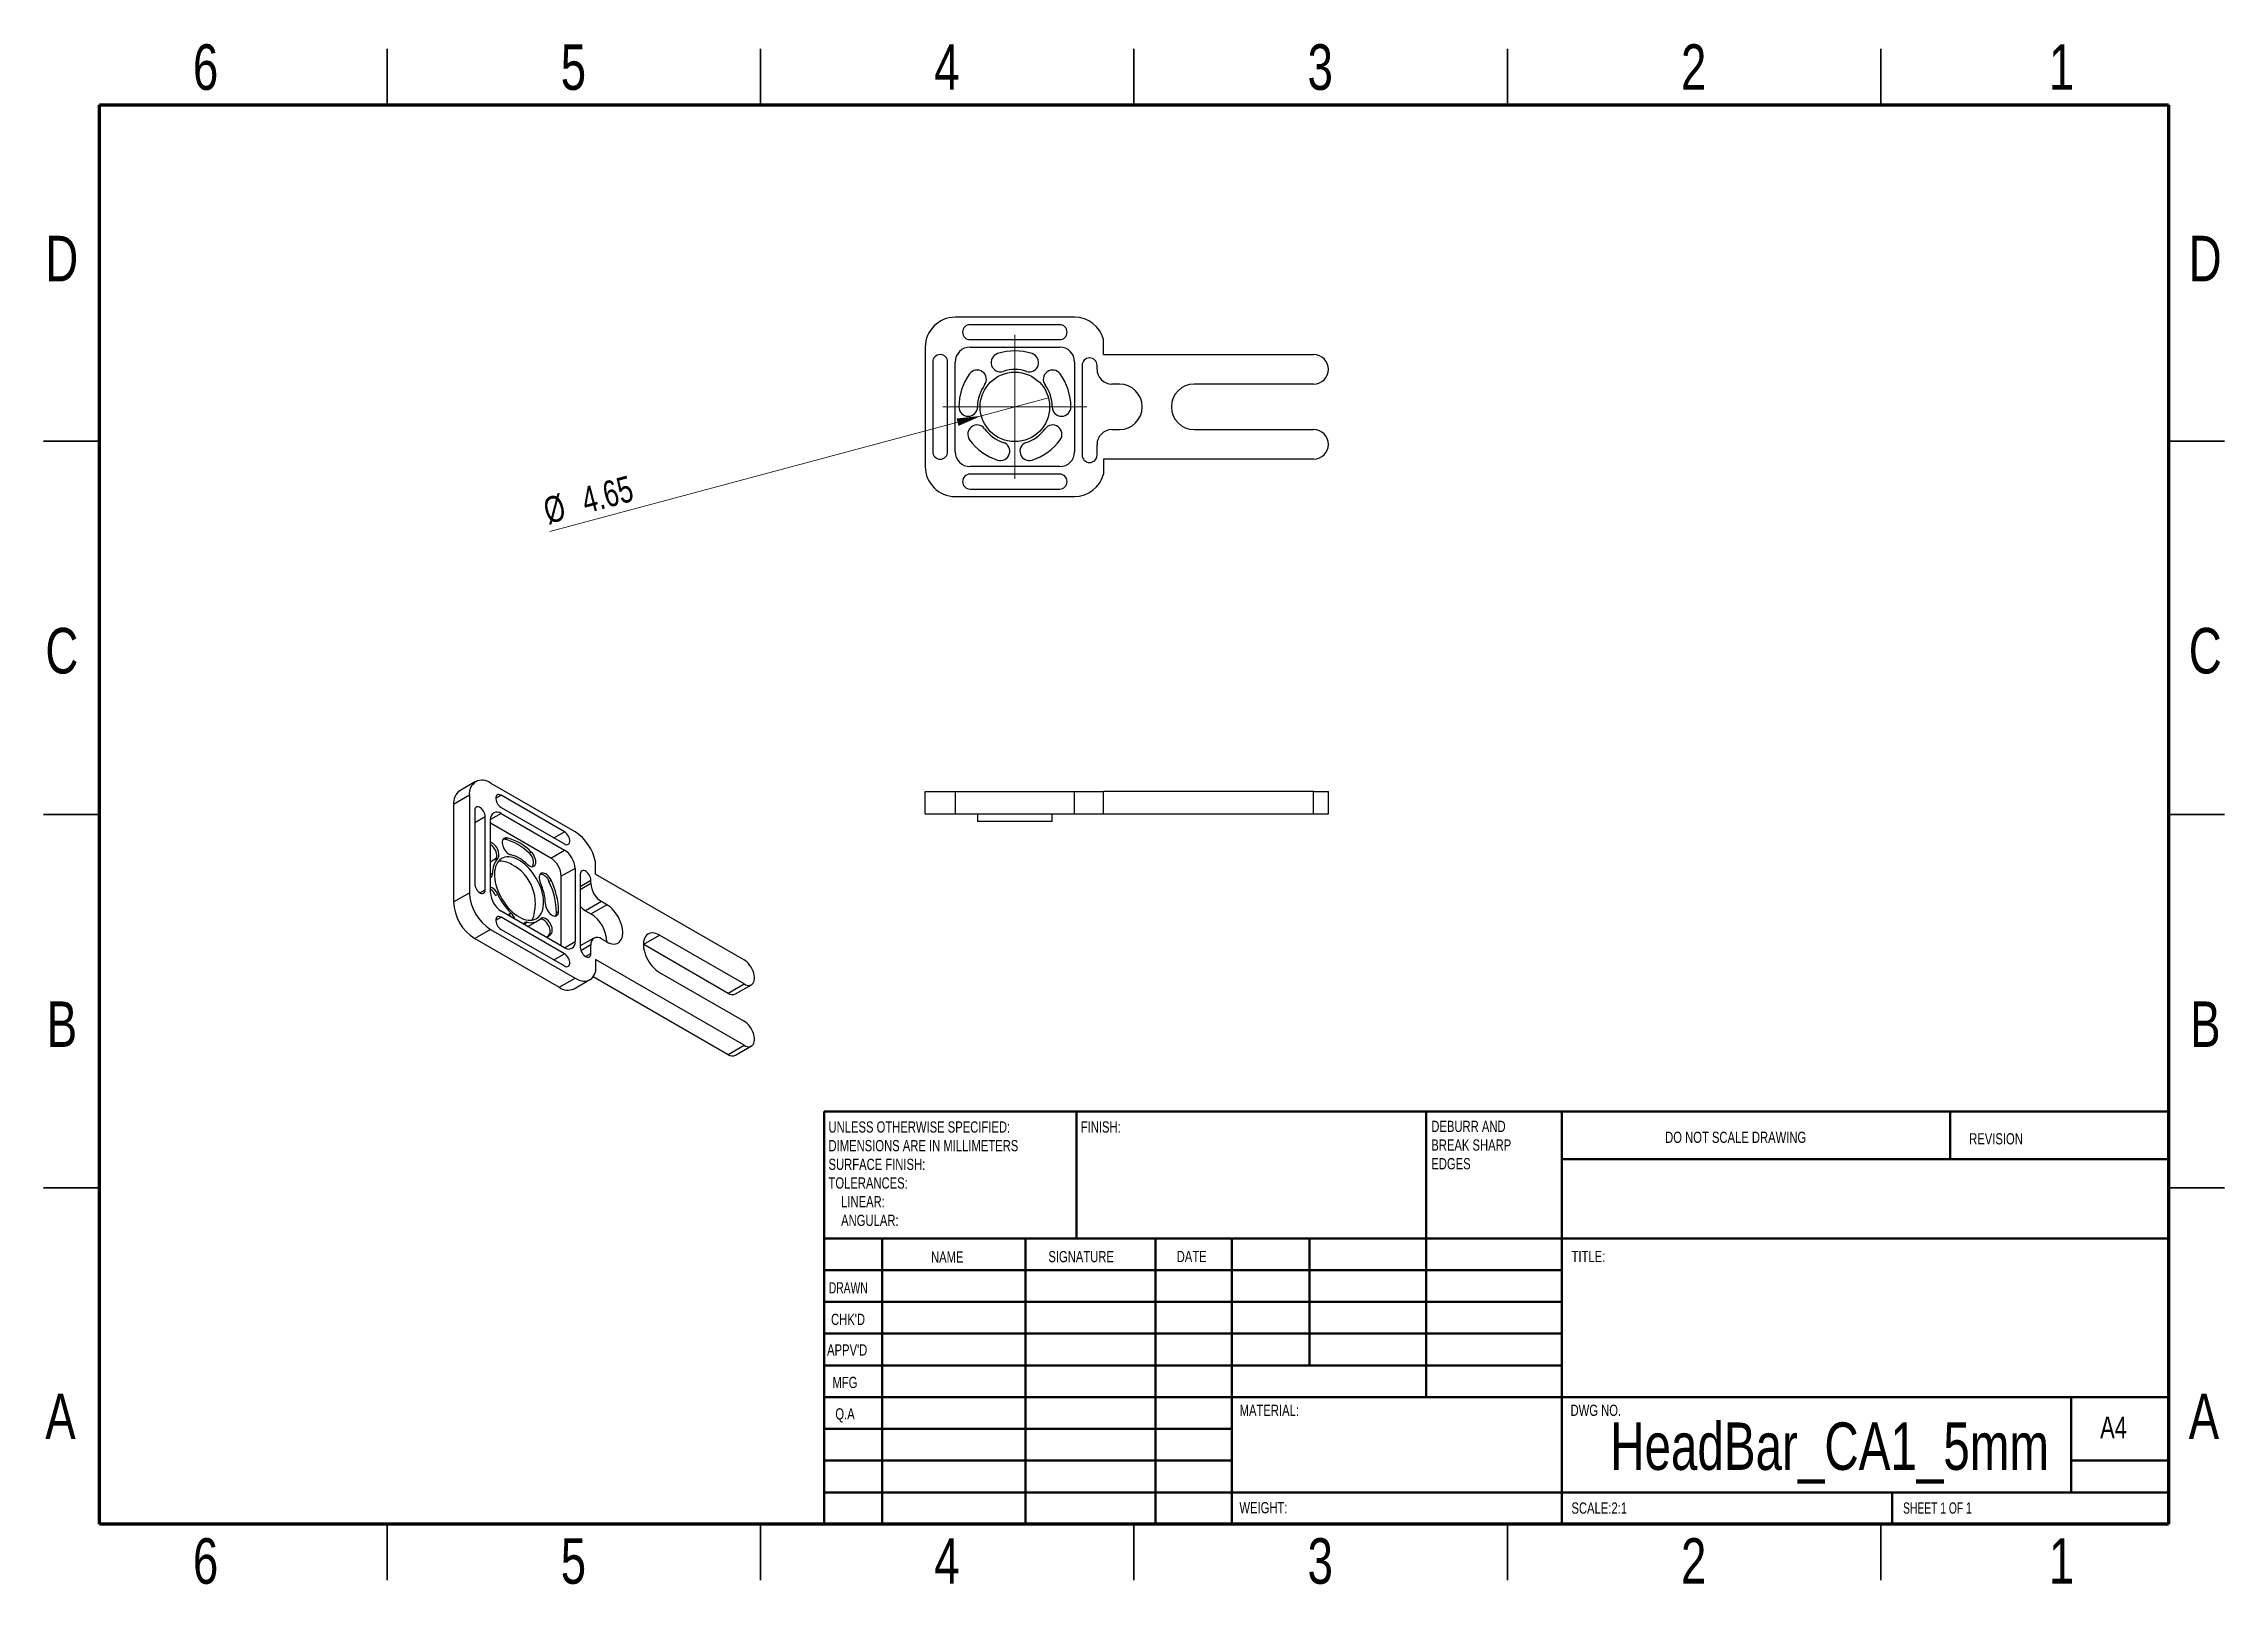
# Model space of a CAD drawing. Header units: millimetres. Extents: x 2 to 294, y 2 to 208.
import ezdxf

# ---------------------------------------------------------------- set-up
doc = ezdxf.new("R2010")
doc.units = ezdxf.units.MM
doc.styles.add('SLDTEXTSTYLE0', font='TXT', dxfattribs={"width": 0.75})
doc.styles.add('SLDTEXTSTYLE1', font='TXT', dxfattribs={"width": 0.686449})
doc.styles.add('SLDTEXTSTYLE2', font='TXT', dxfattribs={"width": 0.6875})
doc.dimstyles.new('SLDDIMSTYLE0', dxfattribs={"dimtxt": 3.5, "dimasz": 3.302, "dimexe": 0, "dimexo": 0.0625, "dimgap": 0.875, "dimtad": 1, "dimlfac": 0.5, "dimrnd": 1e-09, "dimzin": 12, "dimdsep": 46, "dimtxsty": 'SLDTEXTSTYLE0', "dimblk1": 'NONE', "dimsah": 1, "dimcen": 0, "dimadec": 0, "dimazin": 3, "dimtfac": 1, "dimtmove": 0, "dimatfit": 3, "dimldrblk": 'NONE', "dimfxl": 0, "dimfrac": 2, "dimtolj": 1, "dimtzin": 12, "dimarcsym": 0})

# ---------------------------------------------------------------- blocks, each defined once
blk = doc.blocks.new('SW_NOTE_0')
at = {"color": 0, "linetype": 'Continuous', "lineweight": 0, "char_height": 1.5, "attachment_point": 1, "style": 'SLDTEXTSTYLE0'}
for s, insert in [('UNLESS OTHERWISE SPECIFIED:', (0, 1.93)), ('DIMENSIONS ARE IN MILLIMETERS', (0, -0.57)), ('TOLERANCES:', (0, -5.57)), ('SURFACE FINISH:', (0, -3.07)), ('LINEAR:', (1.69, -8.07)), ('ANGULAR:', (1.69, -10.57))]:
    blk.add_mtext(s, dxfattribs=dict(at, insert=insert))
blk = doc.blocks.new('SW_NOTE_0_1')
at = {"color": 0, "linetype": 'Continuous', "lineweight": 0, "char_height": 1.5, "attachment_point": 1, "style": 'SLDTEXTSTYLE0'}
for s, insert in [('DEBURR AND', (0, 1.93)), ('BREAK SHARP', (0, -0.57)), ('EDGES', (0, -3.07))]:
    blk.add_mtext(s, dxfattribs=dict(at, insert=insert))
blk = doc.blocks.new('_D')
at = {"color": 7, "linetype": 'Continuous', "lineweight": 0}
for q in [(137.04, 160.78), (70.3, 142.89)]:
    blk.add_line((128.06, 158.37), q, dxfattribs=at)
at = {"color": 7, "linetype": 'Continuous', "lineweight": 18}
blk.add_solid([(128.06, 158.37), (124.74, 158.01), (125, 157.03)], dxfattribs=at)
at = {"color": 7, "linetype": 'Continuous', "lineweight": 18, "char_height": 3.5, "attachment_point": 1, "rotation": 15, "style": 'SLDTEXTSTYLE0'}
for s, insert in [('4.65', (74.22, 148.67)), ('%%c', (69.13, 147.25))]:
    blk.add_mtext(s, dxfattribs=dict(at, insert=insert))
blk = doc.blocks.new('_None')
blk = doc.blocks.new('SW_CENTERMARKSYMBOL_0')
at = {"color": 0, "linetype": 'Continuous', "lineweight": 18}
for p, q in [((0, 5), (0, 9.65)), ((0, 0), (0, 5)), ((-5, 0), (-9.65, 0)), ((0, 0), (-5, 0)), ((0, 0), (0, -5)), ((0, 0), (5, 0)), ((5, 0), (9.65, 0)), ((0, -5), (0, -9.65))]:
    blk.add_line(p, q, dxfattribs=at)

msp = doc.modelspace()

# ---------------------------------------------------------------- linework, layer by layer
at = {"color": 7, "linetype": 'Continuous', "lineweight": 35}
for p, q in [((48.5, 200), (48.5, 207.5)), ((98.5, 200), (98.5, 207.5)), ((148.5, 207.5), (148.5, 200)), ((148.5, 200), (148.5, 207.5)), ((198.5, 200), (198.5, 207.5)), ((248.5, 200), (248.5, 207.5)), ((10, 155), (2.5, 155)), ((287, 155), (294.5, 155)), ((2.5, 105), (10, 105)), ((10, 105), (2.5, 105)), ((294.5, 105), (287, 105)), ((287, 105), (294.5, 105)), ((10, 55), (2.5, 55)), ((287, 55), (294.5, 55)), ((48.5, 10), (48.5, 2.5)), ((98.5, 10), (98.5, 2.5)), ((148.5, 2.5), (148.5, 10)), ((148.5, 10), (148.5, 2.5)), ((198.5, 10), (198.5, 2.5)), ((248.5, 10), (248.5, 2.5))]:
    msp.add_line(p, q, dxfattribs=at)
at = {"color": 7, "linetype": 'Continuous', "lineweight": 70}
for p, q in [((10, 10), (10, 200)), ((10, 200), (287, 200)), ((287, 200), (287, 10)), ((287, 10), (10, 10))]:
    msp.add_line(p, q, dxfattribs=at)
at = {"color": 7, "linetype": 'Continuous', "lineweight": 25}
for p, q in [((140.549, 171.574), (124.549, 171.574)), ((138.549, 170.574), (126.549, 170.574)), ((120.549, 167.574), (120.549, 151.574)), ((126.549, 168.574), (138.549, 168.574)), ((126.549, 167.574), (138.549, 167.574)), ((144.422, 166.574), (144.422, 168.574)), ((144.422, 166.574), (172.549, 166.574)), ((121.549, 165.574), (121.549, 153.574)), ((123.549, 153.574), (123.549, 165.574)), ((124.549, 153.574), (124.549, 165.574)), ((140.549, 165.574), (140.549, 153.574)), ((141.549, 165.117), (141.549, 153.117)), ((143.549, 164.624), (143.549, 165.117)), ((146.549, 162.624), (145.549, 162.624)), ((172.549, 162.624), (156.549, 162.624)), ((145.549, 156.524), (146.549, 156.524)), ((156.549, 156.524), (172.549, 156.524)), ((143.549, 153.117), (143.549, 154.524)), ((172.549, 152.574), (144.422, 152.574)), ((144.422, 152.574), (144.422, 150.574)), ((138.549, 151.574), (126.549, 151.574)), ((138.549, 150.574), (126.549, 150.574)), ((124.549, 147.574), (140.549, 147.574)), ((126.549, 148.574), (138.549, 148.574)), ((60.34, 109.415), (58.219, 108.19)), ((73.654, 102.685), (62.34, 109.217)), ((120.549, 108.084), (124.549, 108.084)), ((120.549, 105.084), (120.549, 108.084)), ((124.549, 108.084), (124.549, 105.084)), ((124.549, 108.084), (140.549, 108.084)), ((140.549, 105.084), (140.549, 108.084)), ((140.549, 108.084), (144.422, 108.084)), ((144.422, 105.084), (144.422, 108.084)), ((172.549, 108.084), (144.422, 108.084)), ((172.549, 105.084), (172.549, 108.084)), ((172.549, 108.084), (174.524, 108.084)), ((174.524, 105.084), (174.524, 108.084)), ((59.511, 107.583), (57.39, 106.359)), ((57.39, 106.359), (57.39, 93.294)), ((59.511, 107.583), (59.511, 94.519)), ((60.219, 105.542), (60.219, 95.743)), ((72.239, 102.685), (63.754, 107.584)), ((63.754, 105.951), (72.239, 101.052)), ((63.754, 105.134), (72.239, 100.236)), ((61.633, 94.927), (61.633, 104.726)), ((62.34, 94.519), (62.34, 104.317)), ((70.401, 99.174), (62.34, 103.828)), ((120.549, 105.084), (124.549, 105.084)), ((124.549, 105.084), (140.549, 105.084)), ((127.549, 105.084), (127.549, 104.084)), ((137.549, 104.084), (127.549, 104.084)), ((137.549, 104.084), (137.549, 105.084)), ((140.549, 105.084), (144.422, 105.084)), ((144.422, 105.084), (172.549, 105.084)), ((172.549, 105.084), (174.524, 105.084)), ((64.237, 101.698), (64.519, 101.862)), ((67.514, 99.806), (67.797, 99.969)), ((70.401, 99.174), (72.239, 100.236)), ((62.34, 96.969), (62.623, 97.132)), ((63.103, 99.1), (62.669, 98.85)), ((63.015, 98.979), (63.298, 99.142)), ((73.654, 97.786), (71.815, 96.725)), ((71.815, 87.416), (71.815, 96.725)), ((73.654, 97.786), (73.654, 87.988)), ((74.361, 97.005), (74.361, 87.206)), ((76.392, 97.022), (76.392, 98.655)), ((76.392, 97.022), (96.281, 85.54)), ((57.39, 93.294), (59.511, 94.519)), ((63.015, 94.179), (63.298, 94.343)), ((70.166, 96.051), (70.449, 96.214)), ((75.775, 95.786), (75.775, 96.189)), ((72.239, 87.171), (63.754, 92.069)), ((72.239, 86.354), (63.754, 91.253)), ((64.783, 91.676), (65.066, 91.839)), ((66.968, 90.414), (67.251, 90.578)), ((67.668, 90.189), (68.658, 90.761)), ((71.179, 91.866), (71.462, 92.03)), ((77.189, 93.336), (75.068, 92.112)), ((75.068, 92.112), (75.775, 91.703)), ((75.775, 91.703), (77.896, 92.928)), ((77.896, 92.928), (77.189, 93.336)), ((62.34, 89.62), (60.219, 88.395)), ((60.219, 88.395), (71.532, 81.864)), ((62.34, 89.62), (73.654, 83.088)), ((63.754, 89.62), (72.239, 84.721)), ((70.166, 88.851), (70.449, 89.015)), ((76.189, 88.454), (74.361, 87.399)), ((77.189, 88.355), (77.896, 87.947)), ((82.811, 87.641), (82.846, 87.621)), ((82.846, 87.621), (84.967, 88.846)), ((82.846, 87.621), (94.16, 81.09)), ((96.281, 82.315), (84.967, 88.846)), ((75.775, 86.39), (75.775, 87.539)), ((96.281, 74.109), (76.392, 85.59)), ((76.392, 85.59), (76.392, 83.957)), ((71.532, 81.864), (73.654, 83.088)), ((73.532, 81.666), (75.653, 82.89)), ((76.103, 83.308), (94.16, 72.884)), ((84.967, 83.865), (96.281, 77.334)), ((94.16, 81.09), (96.281, 82.315)), ((95.147, 80.992), (97.268, 82.217)), ((94.16, 72.884), (96.281, 74.109)), ((95.147, 72.786), (97.268, 74.011))]:
    msp.add_line(p, q, dxfattribs=at)
at = {"color": 8, "linetype": 'Continuous', "lineweight": 25}
for p, q in [((63.754, 105.134), (62.34, 104.318)), ((63.047, 107.175), (63.754, 107.584)), ((60.219, 103.909), (61.633, 104.726)), ((70.825, 101.869), (72.239, 102.685)), ((60.926, 94.519), (61.633, 94.927)), ((74.361, 95.372), (75.775, 96.189)), ((74.361, 94.969), (75.775, 95.786)), ((63.047, 90.845), (63.754, 91.253)), ((72.239, 87.171), (73.654, 87.988)), ((70.825, 85.538), (72.239, 86.354)), ((75.775, 87.539), (74.445, 86.771)), ((75.068, 85.982), (75.775, 86.39))]:
    msp.add_line(p, q, dxfattribs=at)
at = {"color": 7, "linetype": 'Continuous', "lineweight": 50}
for p, q in [((107, 65.25), (287, 65.25)), ((107, 65.25), (107, 10)), ((140.8, 48.25), (140.8, 65.25)), ((187.6, 65.25), (187.6, 27)), ((205.8, 65.25), (205.8, 10)), ((257.8, 58.875), (257.8, 65.25)), ((287, 58.875), (205.8, 58.875)), ((287, 48.25), (107, 48.25)), ((114.8, 48.25), (114.8, 10)), ((133.991, 48.25), (133.991, 10)), ((151.399, 48.25), (151.399, 10)), ((161.6, 10), (161.6, 48.25)), ((172, 31.25), (172, 48.25)), ((205.8, 44), (107, 44)), ((205.8, 39.75), (107, 39.75)), ((205.8, 35.5), (107, 35.5)), ((205.8, 31.25), (107, 31.25)), ((161.6, 27), (107, 27)), ((161.6, 27), (287, 27)), ((274, 14.25), (274, 27)), ((161.6, 22.75), (107, 22.75)), ((161.6, 18.5), (107, 18.5)), ((287, 18.5), (274, 18.5)), ((107, 14.25), (287, 14.25)), ((250, 10), (250, 14.25))]:
    msp.add_line(p, q, dxfattribs=at)
at = {"color": 7, "linetype": 'Continuous', "lineweight": 25, "flags": 128}
for points in [[(61.633, 104.726), (61.617, 104.904), (61.572, 105.093), (61.498, 105.283), (61.399, 105.467), (61.279, 105.637), (61.144, 105.784), (61, 105.903), (60.852, 105.988), (60.707, 106.036), (60.572, 106.045), (60.453, 106.014), (60.354, 105.944), (60.28, 105.839), (60.234, 105.703), (60.219, 105.542)], [(63.754, 107.584), (63.607, 107.651), (63.467, 107.679), (63.338, 107.668), (63.229, 107.617), (63.142, 107.529), (63.082, 107.408), (63.051, 107.258), (63.051, 107.088), (63.082, 106.903), (63.142, 106.712), (63.229, 106.524), (63.338, 106.346), (63.467, 106.187), (63.607, 106.053), (63.754, 105.951)], [(72.239, 101.052), (72.386, 100.985), (72.527, 100.957), (72.655, 100.968), (72.765, 101.019), (72.852, 101.107), (72.912, 101.228), (72.943, 101.377), (72.943, 101.548), (72.912, 101.733), (72.852, 101.923), (72.765, 102.112), (72.655, 102.289), (72.527, 102.449), (72.386, 102.582), (72.239, 102.685)], [(63.298, 99.142), (63.381, 99.256), (63.437, 99.4), (63.464, 99.571), (63.461, 99.761), (63.428, 99.964), (63.367, 100.174), (63.278, 100.383), (63.166, 100.585), (63.034, 100.772), (62.887, 100.938), (62.729, 101.077), (62.567, 101.185), (62.404, 101.258), (62.34, 101.276)], [(63.015, 98.979), (63.098, 99.093), (63.155, 99.237), (63.182, 99.407), (63.179, 99.597), (63.146, 99.801), (63.084, 100.011), (62.995, 100.22), (62.883, 100.422), (62.751, 100.609), (62.604, 100.774), (62.446, 100.914), (62.34, 100.988)], [(66.158, 91.294), (66.466, 91.133), (66.771, 91.007), (67.071, 90.917), (67.363, 90.863), (67.644, 90.846), (67.912, 90.867), (68.165, 90.925), (68.4, 91.019), (68.615, 91.15), (68.809, 91.315), (68.98, 91.513), (69.125, 91.742), (69.245, 92.001), (69.338, 92.287), (69.402, 92.598), (69.438, 92.931), (69.445, 93.283), (69.424, 93.65), (69.373, 94.03), (69.295, 94.42), (69.189, 94.815), (69.056, 95.213), (68.898, 95.61), (68.715, 96.002), (68.51, 96.386), (68.285, 96.759), (68.041, 97.118), (67.78, 97.458), (67.505, 97.777), (67.218, 98.073), (66.922, 98.343), (66.619, 98.584), (66.312, 98.795), (66.004, 98.973), (65.697, 99.117), (65.394, 99.225), (65.098, 99.297), (64.812, 99.332), (64.537, 99.33), (64.276, 99.291), (64.032, 99.215), (63.806, 99.102), (63.601, 98.954), (63.419, 98.773), (63.261, 98.559), (63.128, 98.314), (63.022, 98.041), (62.943, 97.742), (62.893, 97.42), (62.871, 97.078), (62.878, 96.718), (62.914, 96.343), (62.979, 95.958), (63.071, 95.565), (63.191, 95.168), (63.337, 94.77), (63.507, 94.375), (63.701, 93.987), (63.916, 93.608), (64.152, 93.242), (64.404, 92.892), (64.672, 92.562), (64.954, 92.254), (65.245, 91.971), (65.545, 91.715), (65.85, 91.489), (66.158, 91.294)], [(64.519, 101.862), (64.37, 101.874), (64.234, 101.847), (64.118, 101.782), (64.024, 101.681), (63.957, 101.549), (63.918, 101.388), (63.909, 101.205), (63.93, 101.006), (63.981, 100.798), (64.059, 100.588), (64.162, 100.382), (64.286, 100.189), (64.428, 100.014), (64.582, 99.863), (64.744, 99.742), (64.907, 99.655), (65.066, 99.605)], [(64.237, 101.698), (64.087, 101.71), (64.042, 101.706)], [(67.251, 98.343), (67.41, 98.21), (67.573, 98.109), (67.734, 98.044), (67.888, 98.016), (68.03, 98.027), (68.155, 98.077), (68.258, 98.164), (68.336, 98.284), (68.386, 98.434), (68.407, 98.609), (68.398, 98.802), (68.359, 99.007), (68.292, 99.218), (68.199, 99.426), (68.082, 99.625), (67.947, 99.808), (67.797, 99.969)], [(70.449, 96.214), (70.341, 96.418), (70.213, 96.608), (70.068, 96.779), (69.912, 96.923), (69.75, 97.038), (69.587, 97.118), (69.43, 97.161), (69.282, 97.165), (69.15, 97.13), (69.038, 97.058), (68.95, 96.951), (68.888, 96.812), (68.855, 96.647), (68.852, 96.46), (68.879, 96.259), (68.935, 96.05), (69.019, 95.84)], [(75.775, 96.189), (75.759, 96.367), (75.714, 96.556), (75.64, 96.746), (75.541, 96.93), (75.421, 97.1), (75.286, 97.247), (75.142, 97.366), (74.994, 97.452), (74.849, 97.5), (74.714, 97.508), (74.595, 97.477), (74.496, 97.407), (74.422, 97.302), (74.376, 97.166), (74.361, 97.005)], [(60.219, 95.743), (60.234, 95.565), (60.28, 95.376), (60.354, 95.186), (60.453, 95.002), (60.572, 94.832), (60.707, 94.685), (60.852, 94.566), (61, 94.481), (61.144, 94.433), (61.279, 94.424), (61.399, 94.455), (61.498, 94.525), (61.572, 94.63), (61.617, 94.766), (61.633, 94.927)], [(63.754, 91.253), (63.607, 91.32), (63.467, 91.348), (63.338, 91.337), (63.229, 91.286), (63.142, 91.198), (63.082, 91.077), (63.051, 90.928), (63.051, 90.757), (63.082, 90.572), (63.142, 90.382), (63.229, 90.193), (63.338, 90.016), (63.467, 89.856), (63.607, 89.722), (63.754, 89.62)], [(70.166, 88.851), (70.249, 88.965), (70.305, 89.11), (70.332, 89.28), (70.329, 89.47), (70.296, 89.673), (70.235, 89.883), (70.146, 90.093), (70.034, 90.294), (69.902, 90.481), (69.755, 90.647), (69.597, 90.786), (69.434, 90.894), (69.272, 90.967), (69.116, 91.002), (68.977, 90.999)], [(70.449, 89.015), (70.532, 89.129), (70.588, 89.273), (70.615, 89.443), (70.612, 89.633), (70.579, 89.837), (70.517, 90.047), (70.429, 90.256), (70.317, 90.458), (70.185, 90.644), (70.038, 90.81), (69.88, 90.95), (69.717, 91.057), (69.555, 91.13), (69.399, 91.165), (69.255, 91.162), (69.126, 91.12), (69.019, 91.04)], [(69.694, 93.05), (69.709, 92.854), (69.754, 92.647), (69.826, 92.436), (69.925, 92.229), (70.045, 92.033), (70.184, 91.854), (70.336, 91.698), (70.496, 91.571), (70.659, 91.476), (70.82, 91.419), (70.972, 91.399), (71.11, 91.418), (71.231, 91.475), (71.329, 91.569), (71.402, 91.695), (71.447, 91.851), (71.462, 92.03)], [(77.896, 87.947), (78.147, 87.819), (78.394, 87.727), (78.634, 87.672), (78.864, 87.653), (79.081, 87.673), (79.283, 87.73), (79.465, 87.823), (79.626, 87.952), (79.764, 88.114), (79.877, 88.308), (79.962, 88.531), (80.02, 88.779), (80.049, 89.05), (80.049, 89.34), (80.02, 89.644), (79.962, 89.959), (79.877, 90.281), (79.764, 90.605), (79.626, 90.926), (79.465, 91.241), (79.283, 91.545), (79.081, 91.834), (78.864, 92.104), (78.634, 92.352), (78.394, 92.574), (78.147, 92.767), (77.896, 92.928)], [(66.968, 90.414), (66.818, 90.426), (66.774, 90.422)], [(70.166, 88.851), (69.908, 88.623), (69.828, 88.563)], [(84.967, 88.846), (84.717, 88.974), (84.47, 89.066), (84.23, 89.122), (83.999, 89.14), (83.782, 89.12), (83.581, 89.064), (83.399, 88.97), (83.237, 88.841), (83.1, 88.679), (82.987, 88.485), (82.901, 88.263), (82.843, 88.014), (82.814, 87.743), (82.814, 87.454), (82.843, 87.149), (82.901, 86.834), (82.987, 86.512), (83.1, 86.189), (83.237, 85.867), (83.399, 85.552), (83.581, 85.248), (83.782, 84.959), (83.999, 84.689), (84.23, 84.441), (84.47, 84.219), (84.717, 84.027), (84.967, 83.865)], [(72.239, 84.721), (72.386, 84.654), (72.527, 84.626), (72.655, 84.637), (72.765, 84.688), (72.852, 84.776), (72.912, 84.897), (72.943, 85.047), (72.943, 85.217), (72.912, 85.402), (72.852, 85.593), (72.765, 85.781), (72.655, 85.959), (72.527, 86.118), (72.386, 86.252), (72.239, 86.354)], [(74.361, 87.206), (74.376, 87.028), (74.422, 86.839), (74.496, 86.649), (74.595, 86.465), (74.714, 86.295), (74.849, 86.148), (74.994, 86.029), (75.142, 85.944), (75.286, 85.896), (75.421, 85.887), (75.541, 85.918), (75.64, 85.988), (75.714, 86.093), (75.759, 86.229), (75.775, 86.39)], [(96.281, 82.315), (96.489, 82.213), (96.693, 82.149), (96.887, 82.125), (97.068, 82.141), (97.231, 82.197), (97.373, 82.292), (97.49, 82.423), (97.581, 82.588), (97.643, 82.783), (97.674, 83.003), (97.674, 83.244), (97.643, 83.5), (97.581, 83.766), (97.49, 84.036), (97.373, 84.303), (97.231, 84.561), (97.068, 84.806), (96.887, 85.031), (96.693, 85.231), (96.489, 85.402), (96.281, 85.54)], [(73.654, 83.088), (73.94, 82.94), (74.223, 82.826), (74.501, 82.749), (74.77, 82.709), (75.027, 82.706), (75.27, 82.741), (75.497, 82.813), (75.704, 82.921), (75.891, 83.065), (76.055, 83.242), (76.194, 83.451), (76.307, 83.691), (76.392, 83.957)], [(96.281, 74.109), (96.489, 74.006), (96.693, 73.943), (96.887, 73.918), (97.068, 73.935), (97.231, 73.991), (97.373, 74.085), (97.49, 74.217), (97.581, 74.382), (97.643, 74.576), (97.674, 74.797), (97.674, 75.038), (97.643, 75.294), (97.581, 75.56), (97.49, 75.829), (97.373, 76.096), (97.231, 76.355), (97.068, 76.599), (96.887, 76.824), (96.693, 77.025), (96.489, 77.196), (96.281, 77.334)]]:
    msp.add_lwpolyline(points, dxfattribs=at)
at = {"color": 7, "linetype": 'Continuous', "lineweight": 25}
msp.add_circle((132.549, 159.574), 4.65, dxfattribs=at)
for centre, radius, start, end in [((124.549, 167.574), 4, 90, 180), ((126.549, 169.574), 1, 90, 270), ((138.549, 169.574), 1, 270, 90), ((140.549, 167.574), 4, 14.47751, 90), ((122.549, 165.574), 1, 0, 180), ((126.549, 165.574), 2, 90, 180), ((130.617, 165.518), 1.25, 108, 288), ((132.549, 159.574), 7.5, 72, 108), ((134.48, 165.518), 1.25, 252, 72), ((138.549, 165.574), 2, 0, 90), ((172.549, 164.599), 1.975, 270, 90), ((132.549, 159.574), 7.5, 144, 180), ((127.492, 163.248), 1.25, 324, 144), ((132.549, 159.574), 5, 72, 108), ((137.605, 163.248), 1.25, 36, 216), ((132.549, 159.574), 7.5, 0, 36), ((142.549, 165.117), 1, 0, 180), ((145.549, 164.624), 2, 180, 270), ((132.549, 159.574), 5, 144, 180), ((132.549, 159.574), 5, 0, 36), ((146.549, 159.574), 3.05, 270, 90), ((156.549, 159.574), 3.05, 90, 270), ((126.299, 159.574), 1.25, 180, 0), ((138.799, 159.574), 1.25, 180, 0), ((127.492, 155.9), 1.25, 36, 216), ((132.549, 159.574), 7.5, 216, 252), ((132.549, 159.574), 5, 216, 252), ((130.617, 153.63), 1.25, 252, 72), ((134.48, 153.63), 1.25, 108, 288), ((132.549, 159.574), 5, 288, 324), ((132.549, 159.574), 7.5, 288, 324), ((137.605, 155.9), 1.25, 324, 144), ((145.549, 154.524), 2, 90, 180), ((172.549, 154.549), 1.975, 270, 90), ((122.549, 153.574), 1, 180, 0), ((126.549, 153.574), 2, 180, 270), ((138.549, 153.574), 2, 270, 0), ((142.549, 153.117), 1, 180, 0), ((124.549, 151.574), 4, 180, 270), ((126.549, 149.574), 1, 90, 270), ((138.549, 149.574), 1, 270, 90), ((140.549, 151.574), 4, 270, 345.52249), ((59.37, 106.566), 1.99, 125.32586, 185.98632), ((61.241, 107.854), 1.751, 51.13075, 188.88), ((63.206, 104.45), 0.876, 51.28091, 188.72984), ((70.265, 97.437), 6.247, 11.24038, 57.14847), ((62.514, 94.929), 6.985, 44.28502, 75.72036), ((62.797, 95.092), 6.985, 44.28502, 75.72036), ((63.917, 95.092), 4.657, 44.28502, 75.72036), ((66.575, 98.598), 1.53, 337.79651, 52.11376), ((70.595, 97.653), 3.061, 2.48735, 57.51265), ((63.52, 97.379), 1.7, 120.06526, 133.97142), ((62.014, 97.066), 0.612, 302.15772, 6.24244), ((65.438, 97.305), 2.82, 139.34843, 183.51288), ((63.677, 95.999), 2.756, 57.23412, 95.94041), ((62.422, 93.059), 5.931, 338.34577, 62.41853), ((68.887, 95.668), 1.335, 16.66047, 85.83832), ((68.757, 96.592), 3.061, 2.48713, 57.51287), ((65.636, 94.789), 6.13, 182.52416, 237.47584), ((61.819, 93.784), 1.581, 20.67524, 70.75231), ((61.282, 93.42), 1.892, 23.65302, 56.01187), ((65.398, 94.652), 3.061, 182.48735, 237.51265), ((70.836, 97.789), 8.289, 204.57111, 225.87911), ((62.88, 92.877), 6.816, 1.45247, 25.76161), ((60.958, 91.607), 10.224, 1.45247, 25.76161), ((61.241, 91.77), 10.224, 1.45247, 25.76161), ((78.833, 95.919), 3.061, 182.48713, 237.51287), ((63.515, 93.564), 6.13, 182.52416, 237.47584), ((63.379, 90.221), 2.022, 32.19787, 46.00628), ((63.616, 90.345), 2.081, 18.636, 45.86167), ((67.133, 90.132), 0.461, 75.18638, 151.38771), ((67.72, 92.392), 1.875, 255.49519, 313.83529), ((70.468, 91.821), 0.712, 324.11754, 3.63701), ((76.427, 94.356), 2.624, 218.06141, 238.81143), ((73.289, 87.78), 4.645, 1.81625, 57.64048), ((66.822, 91.658), 1.695, 285.99611, 299.95114), ((68.638, 90.794), 2.538, 298.21743, 315.50268), ((72.788, 87.855), 0.876, 231.28091, 8.72984), ((76.641, 87.672), 0.876, 51.28179, 188.72896), ((72.703, 83.487), 2.001, 234.20208, 294.48746), ((94.736, 81.879), 0.977, 233.82327, 294.86627), ((94.736, 73.672), 0.977, 233.82327, 294.86627)]:
    msp.add_arc(centre, radius, start, end, dxfattribs=at)

# ---------------------------------------------------------------- block references
at = {"color": 7, "linetype": 'Continuous', "lineweight": 0}
for name, p in [('SW_CENTERMARKSYMBOL_0', (132.549, 159.574)), ('SW_NOTE_0', (107.594, 61.987)), ('SW_NOTE_0_1', (188.309, 62.069))]:
    msp.add_blockref(name, p, dxfattribs=at)

# ---------------------------------------------------------------- texts
for s, insert, char_height, attachment_point, style in [('6', (24.189, 208.114), 6.096, 2, 'SLDTEXTSTYLE0'), ('5', (73.439, 208.114), 6.096, 2, 'SLDTEXTSTYLE0'), ('4', (123.439, 208.114), 6.096, 2, 'SLDTEXTSTYLE0'), ('3', (173.439, 208.114), 6.096, 2, 'SLDTEXTSTYLE0'), ('2', (223.439, 208.114), 6.096, 2, 'SLDTEXTSTYLE0'), ('1', (272.689, 208.114), 6.096, 2, 'SLDTEXTSTYLE0'), ('D', (4.93, 182.476), 6.096, 2, 'SLDTEXTSTYLE0'), ('D', (291.93, 182.476), 6.096, 2, 'SLDTEXTSTYLE0'), ('C', (4.937, 129.976), 6.096, 2, 'SLDTEXTSTYLE0'), ('C', (291.937, 129.976), 6.096, 2, 'SLDTEXTSTYLE0'), ('B', (4.953, 79.976), 6.096, 2, 'SLDTEXTSTYLE0'), ('B', (291.953, 79.976), 6.096, 2, 'SLDTEXTSTYLE0'), ('FINISH:', (141.371, 63.919), 1.5, 1, 'SLDTEXTSTYLE0'), ('DO NOT SCALE DRAWING', (219.615, 62.533), 1.5, 1, 'SLDTEXTSTYLE0'), ('REVISION', (260.328, 62.335), 1.5, 1, 'SLDTEXTSTYLE0'), ('NAME', (121.322, 46.501), 1.5, 1, 'SLDTEXTSTYLE0'), ('SIGNATURE', (137.034, 46.562), 1.5, 1, 'SLDTEXTSTYLE0'), ('DATE', (154.215, 46.576), 1.5, 1, 'SLDTEXTSTYLE0'), ('TITLE:', (207.09, 46.576), 1.5, 1, 'SLDTEXTSTYLE0'), ('DRAWN', (107.643, 42.385), 1.5, 1, 'SLDTEXTSTYLE1'), ("CHK'D", (107.939, 38.162), 1.5, 1, 'SLDTEXTSTYLE0'), ("APPV'D", (107.402, 34.066), 1.5, 1, 'SLDTEXTSTYLE0'), ('MFG', (108.124, 29.716), 1.5, 1, 'SLDTEXTSTYLE0'), ('A', (4.757, 27.476), 6.096, 2, 'SLDTEXTSTYLE0'), ('A', (291.757, 27.476), 6.096, 2, 'SLDTEXTSTYLE0'), ('Q.A', (108.509, 25.505), 1.5, 1, 'SLDTEXTSTYLE0'), ('MATERIAL:', (162.646, 25.986), 1.5, 1, 'SLDTEXTSTYLE0'), ('DWG NO.', (206.953, 25.986), 1.5, 1, 'SLDTEXTSTYLE0'), ('HeadBar_CA1_5mm', (241.639, 23.607), 6.35, 2, 'SLDTEXTSTYLE0'), ('A4', (277.871, 24.406), 2.9104, 1, 'SLDTEXTSTYLE0'), ('WEIGHT:', (162.618, 12.949), 1.4986, 1, 'SLDTEXTSTYLE0'), ('SCALE:2:1', (207.074, 12.9), 1.5, 1, 'SLDTEXTSTYLE0'), ('SHEET 1 OF 1', (251.478, 12.9), 1.5, 1, 'SLDTEXTSTYLE2'), ('6', (24.189, 8.114), 6.096, 2, 'SLDTEXTSTYLE0'), ('5', (73.439, 8.114), 6.096, 2, 'SLDTEXTSTYLE0'), ('4', (123.439, 8.114), 6.096, 2, 'SLDTEXTSTYLE0'), ('3', (173.439, 8.114), 6.096, 2, 'SLDTEXTSTYLE0'), ('2', (223.439, 8.114), 6.096, 2, 'SLDTEXTSTYLE0'), ('1', (272.689, 8.114), 6.096, 2, 'SLDTEXTSTYLE0')]:
    msp.add_mtext(s, dxfattribs=dict(at, insert=insert, char_height=char_height, attachment_point=attachment_point, style=style))

# ---------------------------------------------------------------- dimensions: what is measured, and where the dimension line sits
at = {"color": 7, "linetype": 'Continuous', "lineweight": 18}
dim = msp.add_diameter_dim_2p(p1=(137.04, 160.778), p2=(128.057, 158.371), dimstyle='SLDDIMSTYLE0', dxfattribs=at)
dim.commit()
dim.dimension.update_dxf_attribs({"geometry": '_D', "text_midpoint": (77.154, 144.731), "dimtype": 163})

doc.saveas('drawing.dxf')
